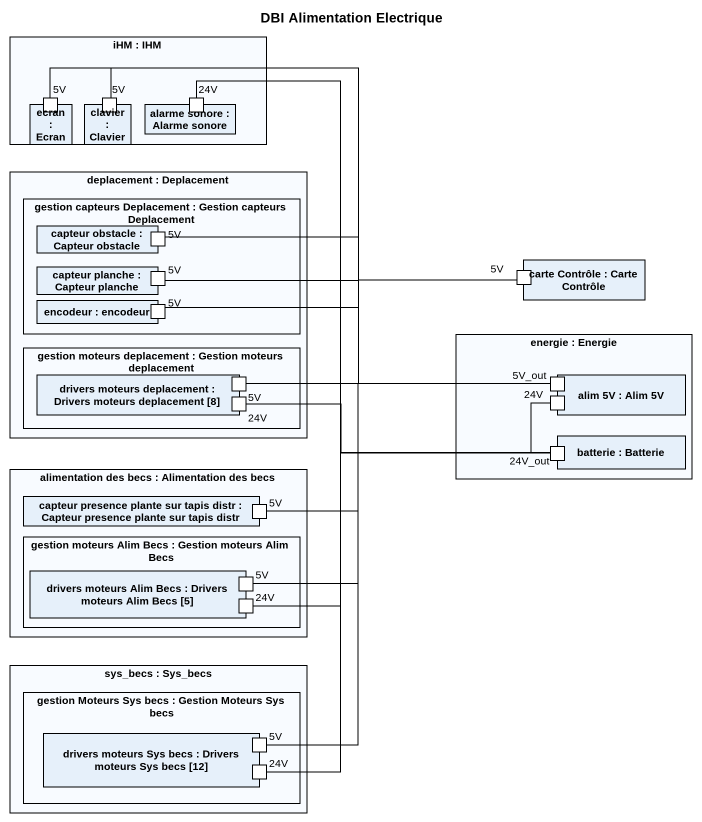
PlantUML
@startuml
title DBI Alimentation Electrique
rectangle "iHM : IHM" as iHM {
  rectangle "ecran : Ecran" as ecran {
    port "5V" as p5V
  }
  rectangle "clavier : Clavier" as clavier {
    port "5V" as p5V_2
  }
  rectangle "alarme sonore : Alarme sonore" as alarme_sonore {
    port "24V" as p24V
  }
}
rectangle "deplacement : Deplacement" as deplacement {
  rectangle "gestion capteurs Deplacement : Gestion capteurs Deplacement" as gestion_capteurs_Deplacement {
    rectangle "capteur obstacle : Capteur obstacle" as capteur_obstacle {
      port "5V" as p5V_3
    }
    rectangle "capteur planche : Capteur planche" as capteur_planche {
      port "5V" as p5V_4
    }
    rectangle "encodeur : encodeur" as encodeur {
      port "5V" as p5V_6
    }
  }
  rectangle "gestion moteurs deplacement : Gestion moteurs deplacement" as gestion_moteurs_deplacement {
    rectangle "drivers moteurs deplacement : Drivers moteurs deplacement [8]" as drivers_moteurs_deplacement {
      port "5V" as p5V_7
      port "24V" as p24V_2
    }
  }
}
rectangle "carte Contrôle : Carte Contrôle" as carte_Contrôle {
  port "5V" as p5V_5
}
rectangle "energie : Energie" as energie {
  rectangle "alim 5V : Alim 5V" as alim_5V {
    port "24V" as p24V_3
    port "5V_out" as p5V_out
  }
  rectangle "batterie : Batterie" as batterie {
    port "24V_out" as p24V_out
  }
}
rectangle "alimentation des becs : Alimentation des becs" as alimentation_des_becs {
  rectangle "capteur presence plante sur tapis distr : Capteur presence plante sur tapis distr" as capteur_presence_plante_sur {
    port "5V" as p5V_8
  }
  rectangle "gestion moteurs Alim Becs : Gestion moteurs Alim Becs" as gestion_moteurs_Alim_Becs {
    rectangle "drivers moteurs Alim Becs : Drivers moteurs Alim Becs [5]" as drivers_moteurs_Alim_Becs {
      port "5V" as p5V_9
      port "24V" as p24V_4
    }
  }
}
rectangle "sys_becs : Sys_becs" as sys_becs {
  rectangle "gestion Moteurs Sys becs : Gestion Moteurs Sys becs" as gestion_Moteurs_Sys_becs {
    rectangle "drivers moteurs Sys becs : Drivers moteurs Sys becs [12]" as drivers_moteurs_Sys_becs {
      port "5V" as p5V_10
      port "24V" as p24V_5
    }
  }
}
p5V -right- p5V_out
p5V_2 -- p5V_out
p5V_3 -right- p5V_out
p5V_4 -right- p5V_out
p5V_5 -- p5V_out
p5V_6 -right- p5V_out
p5V_7 -right- p5V_out
p24V_2 -right- p24V_out
p24V_out -up- p24V
p24V_out -up- p24V_3
p5V_8 -right- p5V_out
p5V_9 -up- p5V_out
p24V_4 -right- p24V_out
p5V_10 -up- p5V_out
p24V_5 -up- p24V_out
@enduml
